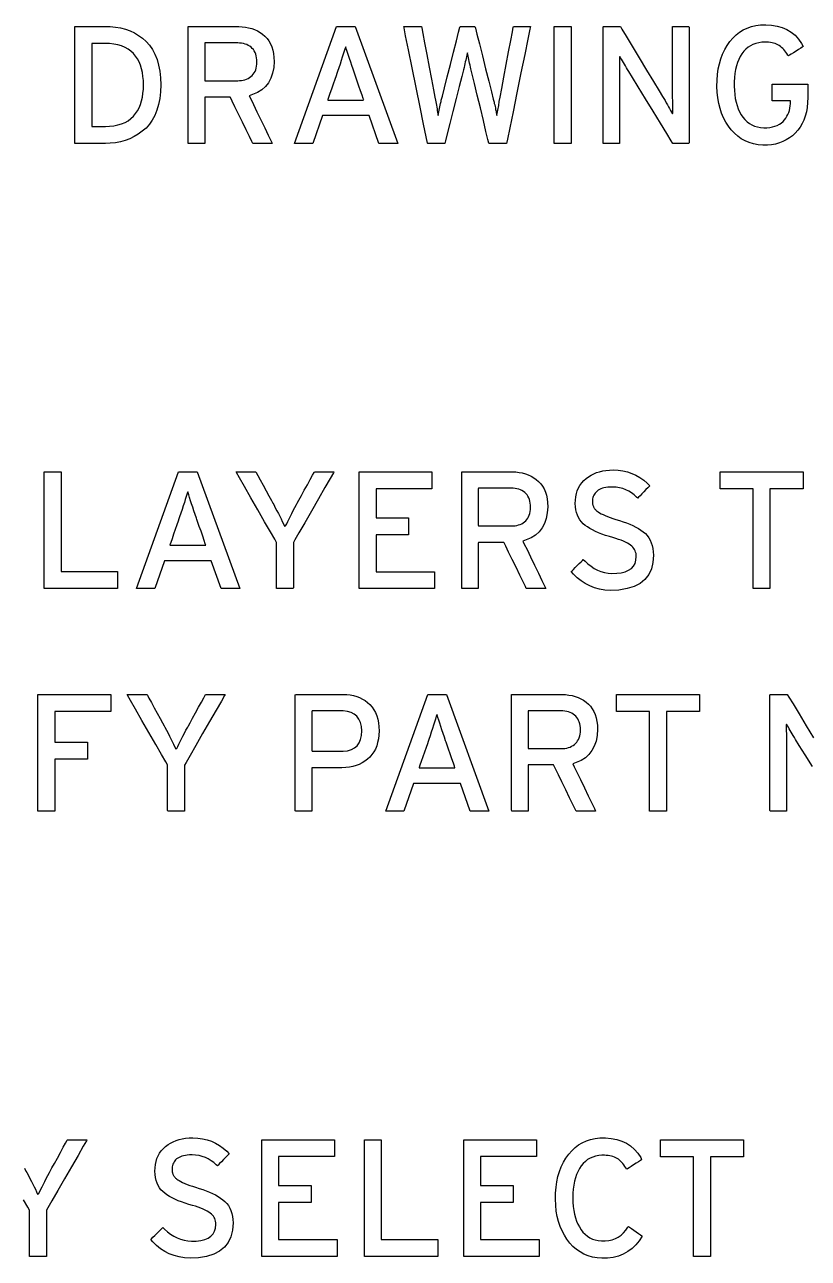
# Model space of a CAD drawing. Extents: x 1 to 47.7, y 0.2 to 33.5.
# Drawn here: x 2.238 to 3.998, y 21.199 to 23.969 of the extents above; entities that cross this region are included whole.
import ezdxf

# ---------------------------------------------------------------- set-up
doc = ezdxf.new("R2010")
doc.units = 0
doc.header["$MEASUREMENT"] = 0
doc.layers.add('6_0____DWG', color=7, linetype='CONTINUOUS')

msp = doc.modelspace()

# ---------------------------------------------------------------- linework, layer by layer
at = {"layer": '6_0____DWG'}
for points in [[(3.997, 23.8054), (3.9966, 23.7942), (3.9955, 23.7835), (3.9938, 23.7735), (3.9913, 23.7641), (3.9882, 23.7552), (3.9844, 23.747), (3.9799, 23.7394), (3.9748, 23.7323), (3.9689, 23.7259), (3.9626, 23.72), (3.9559, 23.7149), (3.9487, 23.7104), (3.9411, 23.7067), (3.9331, 23.7036), (3.9246, 23.7013), (3.9157, 23.6997), (3.9064, 23.6987), (3.8961, 23.6987), (3.8853, 23.6997), (3.875, 23.7017), (3.8653, 23.7046), (3.8562, 23.7085), (3.8476, 23.7132), (3.8396, 23.719), (3.8321, 23.7256), (3.8252, 23.7333), (3.8187, 23.7416), (3.8129, 23.7506), (3.8078, 23.7601), (3.8035, 23.7703), (3.7999, 23.7812), (3.7971, 23.7926), (3.795, 23.8047), (3.7936, 23.8174), (3.793, 23.8308), (3.7932, 23.8444), (3.7942, 23.8574), (3.796, 23.8698), (3.7985, 23.8816), (3.8017, 23.8928), (3.8057, 23.9034), (3.8104, 23.9133), (3.8159, 23.9227), (3.8221, 23.9314), (3.8287, 23.9393), (3.8359, 23.9464), (3.8437, 23.9524), (3.852, 23.9576), (3.8609, 23.9618), (3.8704, 23.9651), (3.8804, 23.9674), (3.8909, 23.9689), (3.9024, 23.9693), (3.9157, 23.9684), (3.9281, 23.9663), (3.9396, 23.9629), (3.9501, 23.9583), (3.9597, 23.9525), (3.9683, 23.9454), (3.976, 23.937), (3.9828, 23.9274), (3.9866, 23.9202), (3.9847, 23.919), (3.981, 23.9166), (3.9761, 23.9134), (3.9705, 23.9099), (3.9649, 23.9063), (3.9598, 23.903), (3.9559, 23.9005), (3.9537, 23.8991), (3.9523, 23.9008), (3.9501, 23.9043), (3.9478, 23.9075), (3.9455, 23.9105), (3.9431, 23.9134), (3.9406, 23.916), (3.938, 23.9183), (3.9354, 23.9205), (3.9327, 23.9225), (3.9299, 23.9241), (3.9269, 23.9255), (3.9237, 23.9267), (3.9203, 23.9278), (3.9167, 23.9286), (3.913, 23.9293), (3.9091, 23.9298), (3.905, 23.9301), (3.9008, 23.9302), (3.8937, 23.9298), (3.8867, 23.9289), (3.8801, 23.9272), (3.8739, 23.925), (3.8681, 23.9221), (3.8628, 23.9186), (3.8578, 23.9144), (3.8532, 23.9096), (3.8491, 23.9041), (3.8453, 23.898), (3.842, 23.8914), (3.8392, 23.8842), (3.8368, 23.8766), (3.8349, 23.8685), (3.8334, 23.8599), (3.8324, 23.8508), (3.8318, 23.8412), (3.8317, 23.8312), (3.8321, 23.8215), (3.8329, 23.8123), (3.8342, 23.8035), (3.8359, 23.7953), (3.8381, 23.7876), (3.8407, 23.7803), (3.8439, 23.7735), (3.8474, 23.7672), (3.8514, 23.7613), (3.8558, 23.756), (3.8606, 23.7514), (3.8658, 23.7474), (3.8714, 23.7441), (3.8774, 23.7415), (3.8838, 23.7396), (3.8907, 23.7383), (3.8979, 23.7377), (3.905, 23.7379), (3.9115, 23.7385), (3.9175, 23.7396), (3.9232, 23.7411), (3.9283, 23.7431), (3.9331, 23.7455), (3.9374, 23.7483), (3.9413, 23.7516), (3.9447, 23.7553), (3.9476, 23.7593), (3.9501, 23.7635), (3.9523, 23.7678), (3.9541, 23.7723), (3.9556, 23.7769), (3.9568, 23.7817), (3.9576, 23.7867), (3.9581, 23.7918), (3.9583, 23.7969), (3.9583, 23.7969), (3.9583, 23.797), (3.9583, 23.7972), (3.9583, 23.7974), (3.9583, 23.7975), (3.9583, 23.7977), (3.9583, 23.7979), (3.9583, 23.798), (3.9582, 23.798), (3.956, 23.798), (3.9516, 23.798), (3.9456, 23.798), (3.9387, 23.798), (3.9317, 23.798), (3.9253, 23.798), (3.9202, 23.798), (3.9172, 23.798), (3.9167, 23.7982), (3.9167, 23.8006), (3.9167, 23.805), (3.9167, 23.8107), (3.9167, 23.817), (3.9167, 23.8233), (3.9167, 23.8289), (3.9167, 23.8332), (3.9167, 23.8355), (3.9179, 23.8357), (3.9239, 23.8357), (3.9338, 23.8357), (3.9463, 23.8357), (3.9598, 23.8357), (3.9731, 23.8357), (3.9846, 23.8357), (3.993, 23.8357), (3.9969, 23.8357), (3.997, 23.8349), (3.997, 23.8324), (3.997, 23.8284), (3.997, 23.8236), (3.997, 23.8185), (3.997, 23.8136), (3.997, 23.8094), (3.997, 23.8065)], [(2.5439, 23.8339), (2.5433, 23.8182), (2.5416, 23.8035), (2.539, 23.7898), (2.5353, 23.7772), (2.5307, 23.7656), (2.525, 23.7551), (2.5184, 23.7456), (2.5108, 23.7371), (2.5023, 23.7298), (2.4934, 23.7233), (2.484, 23.7178), (2.4742, 23.7131), (2.4639, 23.7093), (2.4532, 23.7063), (2.442, 23.7043), (2.4304, 23.7031), (2.42, 23.7027), (2.4166, 23.7027), (2.4089, 23.7027), (2.3984, 23.7027), (2.3863, 23.7027), (2.3742, 23.7027), (2.3633, 23.7027), (2.3551, 23.7027), (2.351, 23.7027), (2.3508, 23.7081), (2.3508, 23.7309), (2.3508, 23.7669), (2.3508, 23.8107), (2.3508, 23.8572), (2.3508, 23.901), (2.3508, 23.937), (2.3508, 23.9598), (2.351, 23.9651), (2.3551, 23.9651), (2.3633, 23.9651), (2.3742, 23.9651), (2.3863, 23.9651), (2.3984, 23.9651), (2.4089, 23.9651), (2.4166, 23.9651), (2.42, 23.9651), (2.4306, 23.9649), (2.4424, 23.9639), (2.4538, 23.9619), (2.4646, 23.9591), (2.475, 23.9554), (2.4848, 23.9508), (2.4942, 23.9453), (2.5031, 23.9389), (2.5115, 23.9316), (2.5189, 23.9231), (2.5254, 23.9136), (2.5309, 23.903), (2.5355, 23.8913), (2.539, 23.8786), (2.5416, 23.8648), (2.5433, 23.8499)], [(2.7984, 23.8867), (2.7975, 23.8728), (2.7951, 23.8602), (2.7912, 23.8489), (2.7859, 23.8389), (2.7792, 23.8303), (2.771, 23.823), (2.7613, 23.817), (2.7503, 23.8123), (2.7427, 23.8094), (2.7459, 23.8028), (2.752, 23.7903), (2.76, 23.7739), (2.7688, 23.7555), (2.7777, 23.7373), (2.7855, 23.7211), (2.7913, 23.709), (2.7942, 23.7031), (2.7935, 23.7027), (2.7898, 23.7027), (2.784, 23.7027), (2.7769, 23.7027), (2.7693, 23.7027), (2.762, 23.7027), (2.7559, 23.7027), (2.7518, 23.7027), (2.7504, 23.7028), (2.7482, 23.7073), (2.743, 23.7181), (2.7357, 23.7331), (2.7272, 23.7506), (2.7185, 23.7685), (2.7106, 23.7848), (2.7043, 23.7978), (2.7006, 23.8054), (2.6996, 23.8066), (2.6957, 23.8066), (2.6888, 23.8066), (2.6798, 23.8066), (2.67, 23.8066), (2.6603, 23.8066), (2.6518, 23.8066), (2.6456, 23.8066), (2.6427, 23.8066), (2.6426, 23.804), (2.6426, 23.7947), (2.6426, 23.7806), (2.6426, 23.7636), (2.6426, 23.7457), (2.6426, 23.7287), (2.6426, 23.7146), (2.6426, 23.7054), (2.6426, 23.7027), (2.6407, 23.7027), (2.6367, 23.7027), (2.6312, 23.7027), (2.6248, 23.7027), (2.6184, 23.7027), (2.6126, 23.7027), (2.6081, 23.7027), (2.6056, 23.7027), (2.6053, 23.7058), (2.6053, 23.7249), (2.6053, 23.7577), (2.6053, 23.7991), (2.6053, 23.8443), (2.6053, 23.8884), (2.6053, 23.9264), (2.6053, 23.9536), (2.6053, 23.965), (2.6088, 23.9651), (2.6192, 23.9651), (2.6347, 23.9651), (2.6531, 23.9651), (2.6724, 23.9651), (2.6904, 23.9651), (2.7052, 23.9651), (2.7145, 23.9651), (2.7189, 23.9651), (2.7267, 23.9647), (2.7342, 23.9638), (2.7413, 23.9625), (2.7482, 23.9606), (2.7547, 23.9582), (2.761, 23.9553), (2.7669, 23.9519), (2.7725, 23.948), (2.7779, 23.9435), (2.7826, 23.9384), (2.7867, 23.9328), (2.7903, 23.9265), (2.7931, 23.9197), (2.7954, 23.9123), (2.797, 23.9044), (2.798, 23.8958)], [(3.3205, 23.7027), (3.3191, 23.7027), (3.3153, 23.7027), (3.3098, 23.7027), (3.3033, 23.7027), (3.2966, 23.7027), (3.2902, 23.7027), (3.285, 23.7027), (3.2817, 23.7027), (3.2807, 23.703), (3.2787, 23.7115), (3.2743, 23.7295), (3.2684, 23.7541), (3.2616, 23.7822), (3.2547, 23.8108), (3.2484, 23.8371), (3.2434, 23.8578), (3.2404, 23.8702), (3.2395, 23.8741), (3.2385, 23.8784), (3.2375, 23.8827), (3.2366, 23.8868), (3.2357, 23.8908), (3.2349, 23.8947), (3.2341, 23.8985), (3.2334, 23.9022), (3.2327, 23.9058), (3.232, 23.9048), (3.2312, 23.9012), (3.2304, 23.8975), (3.2296, 23.8937), (3.2288, 23.8897), (3.2279, 23.8857), (3.227, 23.8816), (3.2261, 23.8773), (3.2251, 23.873), (3.2238, 23.8679), (3.2201, 23.8531), (3.2144, 23.8306), (3.2075, 23.8034), (3.2002, 23.7746), (3.1933, 23.7472), (3.1874, 23.724), (3.1835, 23.7082), (3.1821, 23.7027), (3.1805, 23.7027), (3.1767, 23.7027), (3.1712, 23.7027), (3.1648, 23.7027), (3.1582, 23.7027), (3.1521, 23.7027), (3.147, 23.7027), (3.1438, 23.7027), (3.1429, 23.7034), (3.1401, 23.7174), (3.1343, 23.746), (3.1264, 23.7844), (3.1175, 23.8281), (3.1085, 23.8723), (3.1003, 23.9126), (3.0939, 23.9441), (3.0902, 23.9624), (3.0899, 23.9651), (3.0926, 23.9651), (3.0973, 23.9651), (3.1033, 23.9651), (3.11, 23.9651), (3.1166, 23.9651), (3.1225, 23.9651), (3.1269, 23.9651), (3.1292, 23.9651), (3.1299, 23.9623), (3.1324, 23.9492), (3.1364, 23.9282), (3.1413, 23.9021), (3.1466, 23.874), (3.1518, 23.8468), (3.1563, 23.8233), (3.1595, 23.8065), (3.1608, 23.7994), (3.1615, 23.7959), (3.1622, 23.7921), (3.1629, 23.7883), (3.1636, 23.7844), (3.1643, 23.7805), (3.1649, 23.7765), (3.1655, 23.7725), (3.1662, 23.7685), (3.1668, 23.7653), (3.1676, 23.7693), (3.1684, 23.7732), (3.1692, 23.7771), (3.17, 23.781), (3.1708, 23.7849), (3.1716, 23.7888), (3.1724, 23.7926), (3.1733, 23.7964), (3.174, 23.7996), (3.1764, 23.809), (3.1811, 23.8275), (3.1873, 23.852), (3.1943, 23.8798), (3.2014, 23.9078), (3.2078, 23.9331), (3.2128, 23.9527), (3.2156, 23.9637), (3.2163, 23.9651), (3.2186, 23.9651), (3.2227, 23.9651), (3.2279, 23.9651), (3.2335, 23.9651), (3.2392, 23.9651), (3.2441, 23.9651), (3.2477, 23.9651), (3.2495, 23.9651), (3.2505, 23.9618), (3.254, 23.9479), (3.2595, 23.926), (3.2662, 23.8991), (3.2735, 23.8703), (3.2804, 23.8425), (3.2864, 23.8187), (3.2906, 23.802), (3.2923, 23.7953), (3.293, 23.7923), (3.2938, 23.7891), (3.2946, 23.7858), (3.2953, 23.7824), (3.296, 23.779), (3.2968, 23.7754), (3.2975, 23.7718), (3.2981, 23.7681), (3.2988, 23.7655), (3.2996, 23.7695), (3.3003, 23.7734), (3.301, 23.7771), (3.3016, 23.7807), (3.3022, 23.7842), (3.3028, 23.7875), (3.3033, 23.7907), (3.3037, 23.7938), (3.3042, 23.7965), (3.3061, 23.8067), (3.3097, 23.8259), (3.3145, 23.8512), (3.3198, 23.8796), (3.3252, 23.9081), (3.33, 23.9336), (3.3336, 23.9533), (3.3357, 23.964), (3.3364, 23.9651), (3.3391, 23.9651), (3.3438, 23.9651), (3.3497, 23.9651), (3.3562, 23.9651), (3.3626, 23.9651), (3.3681, 23.9651), (3.3722, 23.9651), (3.3741, 23.9651), (3.3729, 23.9592), (3.3684, 23.9369), (3.3614, 23.9026), (3.3528, 23.8609), (3.3437, 23.8163), (3.335, 23.7736), (3.3276, 23.7373), (3.3224, 23.7122)], [(3.6942, 23.7027), (3.6905, 23.7087), (3.6806, 23.7248), (3.6665, 23.7478), (3.6498, 23.7749), (3.6324, 23.8031), (3.6163, 23.8294), (3.6031, 23.8507), (3.5948, 23.8642), (3.5922, 23.8685), (3.5897, 23.8726), (3.5873, 23.8766), (3.585, 23.8805), (3.5828, 23.8843), (3.5807, 23.8879), (3.5786, 23.8915), (3.5766, 23.8949), (3.5747, 23.8982), (3.5739, 23.896), (3.5739, 23.8897), (3.5739, 23.8832), (3.574, 23.8765), (3.574, 23.8696), (3.574, 23.8625), (3.5741, 23.8551), (3.5742, 23.8476), (3.5742, 23.8399), (3.5743, 23.8351), (3.5743, 23.8229), (3.5743, 23.8045), (3.5743, 23.7824), (3.5743, 23.7591), (3.5743, 23.737), (3.5743, 23.7186), (3.5743, 23.7064), (3.5742, 23.7027), (3.5725, 23.7027), (3.5687, 23.7027), (3.5633, 23.7027), (3.5571, 23.7027), (3.5508, 23.7027), (3.5451, 23.7027), (3.5405, 23.7027), (3.5378, 23.7027), (3.5373, 23.7046), (3.5373, 23.7216), (3.5373, 23.7525), (3.5373, 23.7926), (3.5373, 23.8372), (3.5373, 23.8814), (3.5373, 23.9204), (3.5373, 23.9497), (3.5373, 23.9643), (3.5381, 23.9651), (3.5412, 23.9651), (3.5463, 23.9651), (3.5525, 23.9651), (3.5591, 23.9651), (3.5655, 23.9651), (3.5709, 23.9651), (3.5747, 23.9651), (3.5761, 23.9651), (3.5797, 23.9593), (3.5891, 23.9437), (3.6026, 23.9213), (3.6185, 23.8949), (3.6351, 23.8675), (3.6505, 23.8419), (3.663, 23.8211), (3.6709, 23.808), (3.6736, 23.8036), (3.6764, 23.7987), (3.6791, 23.794), (3.6818, 23.7894), (3.6842, 23.7851), (3.6866, 23.7809), (3.6889, 23.7769), (3.691, 23.773), (3.693, 23.7693), (3.6938, 23.7714), (3.6937, 23.7779), (3.6937, 23.7846), (3.6936, 23.7915), (3.6936, 23.7985), (3.6935, 23.8058), (3.6935, 23.8132), (3.6935, 23.8208), (3.6935, 23.8286), (3.6935, 23.8334), (3.6935, 23.8455), (3.6935, 23.8638), (3.6935, 23.8858), (3.6935, 23.909), (3.6935, 23.931), (3.6935, 23.9493), (3.6935, 23.9615), (3.6935, 23.9651), (3.6952, 23.9651), (3.6991, 23.9651), (3.7045, 23.9651), (3.7106, 23.9651), (3.7169, 23.9651), (3.7227, 23.9651), (3.7273, 23.9651), (3.73, 23.9651), (3.7304, 23.9633), (3.7304, 23.9463), (3.7304, 23.9154), (3.7304, 23.8752), (3.7304, 23.8307), (3.7304, 23.7865), (3.7304, 23.7474), (3.7304, 23.7182), (3.7304, 23.7036), (3.7298, 23.7027), (3.7268, 23.7027), (3.7221, 23.7027), (3.7163, 23.7027), (3.7101, 23.7027), (3.7041, 23.7027), (3.6991, 23.7027), (3.6955, 23.7027)], [(2.5051, 23.8339), (2.5049, 23.8437), (2.504, 23.8531), (2.5027, 23.8619), (2.5007, 23.8703), (2.4982, 23.8781), (2.4952, 23.8855), (2.4916, 23.8924), (2.4874, 23.8988), (2.4826, 23.9047), (2.477, 23.91), (2.4707, 23.9145), (2.4638, 23.9184), (2.4561, 23.9215), (2.4477, 23.924), (2.4387, 23.9257), (2.4289, 23.9267), (2.42, 23.9271), (2.4185, 23.9271), (2.415, 23.9271), (2.4103, 23.9271), (2.4048, 23.9271), (2.3994, 23.9271), (2.3945, 23.9271), (2.3908, 23.9271), (2.3889, 23.9271), (2.3888, 23.9233), (2.3888, 23.9071), (2.3888, 23.8816), (2.3888, 23.8504), (2.3888, 23.8174), (2.3888, 23.7863), (2.3888, 23.7608), (2.3888, 23.7446), (2.3889, 23.7408), (2.3908, 23.7408), (2.3945, 23.7408), (2.3994, 23.7408), (2.4048, 23.7408), (2.4103, 23.7408), (2.415, 23.7408), (2.4185, 23.7408), (2.42, 23.7408), (2.4289, 23.7411), (2.4387, 23.7422), (2.4477, 23.744), (2.4561, 23.7465), (2.4638, 23.7497), (2.4707, 23.7536), (2.477, 23.7583), (2.4826, 23.7636), (2.4874, 23.7696), (2.4916, 23.776), (2.4952, 23.7829), (2.4982, 23.7902), (2.5007, 23.798), (2.5027, 23.8063), (2.504, 23.815), (2.5049, 23.8243)], [(2.76, 23.8856), (2.7598, 23.8904), (2.7592, 23.895), (2.7584, 23.8993), (2.7572, 23.9032), (2.7557, 23.9069), (2.754, 23.9102), (2.7519, 23.9133), (2.7495, 23.9161), (2.7467, 23.9186), (2.7437, 23.9209), (2.7405, 23.9228), (2.737, 23.9245), (2.7333, 23.9259), (2.7294, 23.9269), (2.7252, 23.9276), (2.7207, 23.9281), (2.7167, 23.9282), (2.713, 23.9282), (2.7048, 23.9282), (2.6935, 23.9282), (2.6806, 23.9282), (2.6676, 23.9282), (2.656, 23.9282), (2.6473, 23.9282), (2.6429, 23.9282), (2.6426, 23.9264), (2.6426, 23.9191), (2.6426, 23.9075), (2.6426, 23.8933), (2.6426, 23.8784), (2.6426, 23.8642), (2.6426, 23.8526), (2.6426, 23.8453), (2.6429, 23.8435), (2.6473, 23.8435), (2.656, 23.8435), (2.6676, 23.8435), (2.6806, 23.8435), (2.6935, 23.8435), (2.7048, 23.8435), (2.713, 23.8435), (2.7167, 23.8435), (2.7207, 23.8436), (2.725, 23.844), (2.7292, 23.8447), (2.7331, 23.8457), (2.7367, 23.847), (2.7402, 23.8486), (2.7434, 23.8505), (2.7464, 23.8526), (2.7491, 23.8551), (2.7516, 23.8578), (2.7538, 23.8608), (2.7556, 23.8642), (2.7571, 23.8678), (2.7583, 23.8718), (2.7592, 23.8761), (2.7598, 23.8807)], [(2.9788, 23.8606), (2.9759, 23.8692), (2.9731, 23.8775), (2.9705, 23.8854), (2.968, 23.893), (2.9656, 23.9002), (2.9634, 23.9071), (2.9613, 23.9136), (2.9594, 23.9198), (2.9577, 23.9162), (2.9558, 23.9099), (2.9538, 23.9031), (2.9515, 23.896), (2.9492, 23.8885), (2.9466, 23.8807), (2.9439, 23.8724), (2.941, 23.8638), (2.9395, 23.8593), (2.9377, 23.8542), (2.9349, 23.8459), (2.9313, 23.8356), (2.9275, 23.8247), (2.9239, 23.8144), (2.921, 23.8061), (2.9193, 23.8011), (2.9195, 23.8001), (2.9252, 23.8001), (2.9357, 23.8001), (2.9491, 23.8001), (2.9638, 23.8001), (2.978, 23.8001), (2.9899, 23.8001), (2.9977, 23.8001), (2.9998, 23.8002), (2.9987, 23.8036), (2.9961, 23.8109), (2.9928, 23.8206), (2.989, 23.8315), (2.9852, 23.8422), (2.982, 23.8515), (2.9797, 23.8581)], [(3.6502, 22.7781), (3.6492, 22.7615), (3.6457, 22.7469), (3.6397, 22.7342), (3.6312, 22.7234), (3.6203, 22.7146), (3.6069, 22.7077), (3.591, 22.7027), (3.5727, 22.6996), (3.5536, 22.6986), (3.5411, 22.6996), (3.5292, 22.7016), (3.5179, 22.7047), (3.5072, 22.7088), (3.4971, 22.7139), (3.4877, 22.72), (3.4788, 22.7272), (3.4705, 22.7353), (3.4658, 22.7411), (3.4675, 22.7427), (3.4706, 22.7458), (3.4746, 22.7499), (3.4792, 22.7544), (3.4838, 22.759), (3.4879, 22.7631), (3.4911, 22.7662), (3.4928, 22.768), (3.4967, 22.7643), (3.5033, 22.7581), (3.5102, 22.7528), (3.5174, 22.7482), (3.5248, 22.7444), (3.5325, 22.7414), (3.5404, 22.7391), (3.5486, 22.7377), (3.5571, 22.737), (3.5679, 22.7373), (3.5781, 22.7385), (3.587, 22.7407), (3.5945, 22.744), (3.6007, 22.7482), (3.6055, 22.7534), (3.609, 22.7595), (3.6111, 22.7667), (3.6118, 22.7749), (3.6117, 22.7785), (3.6112, 22.7817), (3.6104, 22.7847), (3.6093, 22.7877), (3.6079, 22.7905), (3.6062, 22.7931), (3.6041, 22.7957), (3.6017, 22.7981), (3.599, 22.8003), (3.5957, 22.8026), (3.5919, 22.8048), (3.5877, 22.807), (3.5829, 22.8091), (3.5777, 22.8113), (3.572, 22.8134), (3.5658, 22.8155), (3.5591, 22.8175), (3.5514, 22.8197), (3.5427, 22.8224), (3.5346, 22.8252), (3.527, 22.8281), (3.52, 22.8312), (3.5134, 22.8344), (3.5074, 22.8377), (3.5019, 22.8412), (3.4969, 22.8448), (3.4924, 22.8485), (3.4885, 22.8526), (3.485, 22.8571), (3.482, 22.8621), (3.4796, 22.8675), (3.4776, 22.8735), (3.4762, 22.8799), (3.4753, 22.8867), (3.4749, 22.894), (3.4751, 22.9017), (3.4759, 22.9091), (3.4774, 22.916), (3.4794, 22.9226), (3.4821, 22.9288), (3.4854, 22.9347), (3.4893, 22.9401), (3.4938, 22.9452), (3.499, 22.9499), (3.5044, 22.9539), (3.5102, 22.9575), (3.5162, 22.9606), (3.5226, 22.9633), (3.5293, 22.9654), (3.5364, 22.9671), (3.5438, 22.9683), (3.5515, 22.9691), (3.5598, 22.9693), (3.571, 22.9687), (3.5817, 22.9672), (3.592, 22.9648), (3.6018, 22.9615), (3.6111, 22.9573), (3.62, 22.9521), (3.6285, 22.9461), (3.6365, 22.9392), (3.6419, 22.9336), (3.6404, 22.9321), (3.6374, 22.9291), (3.6335, 22.925), (3.629, 22.9203), (3.6245, 22.9156), (3.6203, 22.9113), (3.6171, 22.908), (3.6152, 22.9061), (3.6124, 22.9084), (3.6069, 22.9135), (3.601, 22.9179), (3.5948, 22.9217), (3.5882, 22.9248), (3.5813, 22.9273), (3.574, 22.9292), (3.5664, 22.9303), (3.5584, 22.9309), (3.5524, 22.9308), (3.5477, 22.9305), (3.5434, 22.9299), (3.5393, 22.9291), (3.5356, 22.9281), (3.5322, 22.9269), (3.529, 22.9254), (3.5262, 22.9237), (3.5237, 22.9218), (3.5215, 22.9197), (3.5196, 22.9174), (3.5179, 22.915), (3.5165, 22.9125), (3.5153, 22.9098), (3.5144, 22.9071), (3.5138, 22.9042), (3.5134, 22.9012), (3.5133, 22.8982), (3.5133, 22.8967), (3.5134, 22.8952), (3.5136, 22.8938), (3.5138, 22.8924), (3.5141, 22.8911), (3.5145, 22.8898), (3.5149, 22.8886), (3.5154, 22.8874), (3.5159, 22.8862), (3.5166, 22.885), (3.5173, 22.8837), (3.5181, 22.8825), (3.5191, 22.8813), (3.5202, 22.8802), (3.5213, 22.879), (3.5226, 22.8778), (3.524, 22.8767), (3.526, 22.8752), (3.5293, 22.8731), (3.533, 22.871), (3.5372, 22.8689), (3.542, 22.8668), (3.5472, 22.8647), (3.553, 22.8625), (3.5593, 22.8604), (3.5661, 22.8582), (3.5741, 22.8558), (3.5823, 22.8531), (3.59, 22.8503), (3.5973, 22.8473), (3.6042, 22.8442), (3.6107, 22.8409), (3.6167, 22.8375), (3.6223, 22.8339), (3.6275, 22.8302), (3.6322, 22.8262), (3.6364, 22.8218), (3.64, 22.8169), (3.643, 22.8116), (3.6456, 22.8058), (3.6476, 22.7995), (3.649, 22.7928), (3.6499, 22.7857)], [(2.8418, 22.8065), (2.8418, 22.8026), (2.8418, 22.7923), (2.8418, 22.7776), (2.8418, 22.7603), (2.8418, 22.7424), (2.8418, 22.7258), (2.8418, 22.7125), (2.8418, 22.7044), (2.8416, 22.7027), (2.8393, 22.7027), (2.8348, 22.7027), (2.829, 22.7027), (2.8225, 22.7027), (2.816, 22.7027), (2.8103, 22.7027), (2.806, 22.7027), (2.8039, 22.7027), (2.8038, 22.7048), (2.8038, 22.7135), (2.8038, 22.7273), (2.8038, 22.7441), (2.8038, 22.762), (2.8038, 22.7792), (2.8038, 22.7936), (2.8038, 22.8034), (2.8038, 22.8066), (2.7998, 22.8135), (2.7904, 22.8299), (2.7771, 22.853), (2.7618, 22.8796), (2.7461, 22.9069), (2.7318, 22.9319), (2.7204, 22.9517), (2.7137, 22.9633), (2.713, 22.9651), (2.716, 22.9651), (2.7214, 22.9651), (2.7284, 22.9651), (2.7361, 22.9651), (2.7436, 22.9651), (2.7502, 22.9651), (2.7551, 22.9651), (2.7573, 22.9651), (2.7583, 22.9633), (2.7619, 22.9569), (2.7672, 22.947), (2.7737, 22.9352), (2.7805, 22.9227), (2.787, 22.9109), (2.7924, 22.901), (2.7959, 22.8946), (2.7976, 22.8915), (2.8012, 22.8845), (2.8047, 22.8778), (2.808, 22.8714), (2.8112, 22.8652), (2.8141, 22.8592), (2.8169, 22.8536), (2.8196, 22.8481), (2.822, 22.843), (2.8243, 22.8434), (2.8267, 22.8484), (2.8293, 22.8537), (2.832, 22.8594), (2.835, 22.8653), (2.8382, 22.8715), (2.8415, 22.8779), (2.8451, 22.8847), (2.8488, 22.8917), (2.8504, 22.8946), (2.8541, 22.9015), (2.8597, 22.9116), (2.8663, 22.9236), (2.8732, 22.9362), (2.8796, 22.948), (2.8849, 22.9576), (2.8882, 22.9637), (2.8892, 22.9651), (2.8916, 22.9651), (2.8966, 22.9651), (2.9032, 22.9651), (2.9107, 22.9651), (2.9182, 22.9651), (2.9249, 22.9651), (2.9301, 22.9651), (2.9328, 22.9651), (2.9316, 22.9627), (2.9244, 22.9502), (2.9127, 22.9298), (2.8981, 22.9044), (2.8824, 22.877), (2.8672, 22.8506), (2.8542, 22.828), (2.8452, 22.8123)], [(3.4129, 22.8867), (3.412, 22.8728), (3.4096, 22.8602), (3.4057, 22.8489), (3.4004, 22.8389), (3.3937, 22.8303), (3.3855, 22.823), (3.3758, 22.817), (3.3648, 22.8123), (3.3572, 22.8094), (3.3604, 22.8028), (3.3665, 22.7903), (3.3745, 22.7739), (3.3833, 22.7555), (3.3922, 22.7373), (3.4, 22.7211), (3.4058, 22.709), (3.4087, 22.7031), (3.408, 22.7027), (3.4043, 22.7027), (3.3985, 22.7027), (3.3914, 22.7027), (3.3838, 22.7027), (3.3765, 22.7027), (3.3704, 22.7027), (3.3663, 22.7027), (3.3649, 22.7028), (3.3627, 22.7073), (3.3575, 22.7181), (3.3502, 22.7331), (3.3417, 22.7506), (3.3331, 22.7685), (3.3251, 22.7848), (3.3188, 22.7978), (3.3151, 22.8054), (3.3141, 22.8066), (3.3102, 22.8066), (3.3033, 22.8066), (3.2943, 22.8066), (3.2845, 22.8066), (3.2748, 22.8066), (3.2663, 22.8066), (3.2601, 22.8066), (3.2572, 22.8066), (3.2571, 22.804), (3.2571, 22.7947), (3.2571, 22.7806), (3.2571, 22.7636), (3.2571, 22.7457), (3.2571, 22.7287), (3.2571, 22.7146), (3.2571, 22.7054), (3.2571, 22.7027), (3.2552, 22.7027), (3.2512, 22.7027), (3.2457, 22.7027), (3.2393, 22.7027), (3.2329, 22.7027), (3.2271, 22.7027), (3.2226, 22.7027), (3.2201, 22.7027), (3.2198, 22.7058), (3.2198, 22.7249), (3.2198, 22.7577), (3.2198, 22.7991), (3.2198, 22.8443), (3.2198, 22.8884), (3.2198, 22.9264), (3.2198, 22.9536), (3.2198, 22.965), (3.2233, 22.9651), (3.2337, 22.9651), (3.2492, 22.9651), (3.2676, 22.9651), (3.2869, 22.9651), (3.3049, 22.9651), (3.3197, 22.9651), (3.329, 22.9651), (3.3334, 22.9651), (3.3412, 22.9647), (3.3487, 22.9638), (3.3558, 22.9625), (3.3627, 22.9606), (3.3692, 22.9582), (3.3755, 22.9553), (3.3814, 22.9519), (3.387, 22.948), (3.3924, 22.9435), (3.3971, 22.9384), (3.4012, 22.9328), (3.4048, 22.9265), (3.4076, 22.9197), (3.4099, 22.9123), (3.4115, 22.9044), (3.4126, 22.8958)], [(2.6241, 22.8606), (2.6212, 22.8692), (2.6184, 22.8775), (2.6158, 22.8854), (2.6133, 22.893), (2.611, 22.9002), (2.6087, 22.9071), (2.6067, 22.9136), (2.6047, 22.9198), (2.603, 22.9162), (2.6011, 22.9099), (2.5991, 22.9031), (2.5969, 22.896), (2.5945, 22.8885), (2.5919, 22.8807), (2.5892, 22.8724), (2.5863, 22.8638), (2.5848, 22.8593), (2.5831, 22.8542), (2.5802, 22.8459), (2.5766, 22.8356), (2.5728, 22.8247), (2.5692, 22.8144), (2.5663, 22.8061), (2.5646, 22.8011), (2.5648, 22.8001), (2.5705, 22.8001), (2.581, 22.8001), (2.5945, 22.8001), (2.6092, 22.8001), (2.6233, 22.8001), (2.6352, 22.8001), (2.643, 22.8001), (2.6452, 22.8002), (2.644, 22.8036), (2.6415, 22.8109), (2.6381, 22.8206), (2.6343, 22.8315), (2.6305, 22.8422), (2.6273, 22.8515), (2.625, 22.8581)], [(3.3745, 22.8856), (3.3743, 22.8904), (3.3737, 22.895), (3.3729, 22.8993), (3.3717, 22.9032), (3.3702, 22.9069), (3.3685, 22.9102), (3.3664, 22.9133), (3.364, 22.9161), (3.3612, 22.9186), (3.3582, 22.9209), (3.355, 22.9228), (3.3515, 22.9245), (3.3478, 22.9259), (3.3439, 22.9269), (3.3397, 22.9276), (3.3352, 22.9281), (3.3312, 22.9282), (3.3275, 22.9282), (3.3193, 22.9282), (3.308, 22.9282), (3.2951, 22.9282), (3.2821, 22.9282), (3.2705, 22.9282), (3.2618, 22.9282), (3.2574, 22.9282), (3.2571, 22.9264), (3.2571, 22.9191), (3.2571, 22.9075), (3.2571, 22.8933), (3.2571, 22.8784), (3.2571, 22.8642), (3.2571, 22.8526), (3.2571, 22.8453), (3.2574, 22.8435), (3.2618, 22.8435), (3.2705, 22.8435), (3.2821, 22.8435), (3.2951, 22.8435), (3.308, 22.8435), (3.3193, 22.8435), (3.3275, 22.8435), (3.3312, 22.8435), (3.3352, 22.8436), (3.3395, 22.844), (3.3437, 22.8447), (3.3476, 22.8457), (3.3512, 22.847), (3.3547, 22.8486), (3.3579, 22.8505), (3.3609, 22.8526), (3.3636, 22.8551), (3.3661, 22.8578), (3.3683, 22.8608), (3.3701, 22.8642), (3.3716, 22.8678), (3.3728, 22.8718), (3.3737, 22.8761), (3.3743, 22.8807)], [(2.5974, 22.3065), (2.5974, 22.3026), (2.5974, 22.2923), (2.5974, 22.2776), (2.5974, 22.2603), (2.5974, 22.2424), (2.5974, 22.2258), (2.5974, 22.2125), (2.5974, 22.2044), (2.5972, 22.2027), (2.5948, 22.2027), (2.5904, 22.2027), (2.5846, 22.2027), (2.5781, 22.2027), (2.5716, 22.2027), (2.5659, 22.2027), (2.5616, 22.2027), (2.5595, 22.2027), (2.5593, 22.2048), (2.5593, 22.2135), (2.5593, 22.2273), (2.5593, 22.2441), (2.5593, 22.262), (2.5593, 22.2792), (2.5593, 22.2936), (2.5593, 22.3034), (2.5593, 22.3066), (2.5554, 22.3135), (2.5459, 22.3299), (2.5327, 22.353), (2.5174, 22.3796), (2.5017, 22.4069), (2.4873, 22.4319), (2.4759, 22.4517), (2.4693, 22.4633), (2.4686, 22.4651), (2.4716, 22.4651), (2.477, 22.4651), (2.484, 22.4651), (2.4916, 22.4651), (2.4992, 22.4651), (2.5058, 22.4651), (2.5106, 22.4651), (2.5128, 22.4651), (2.5139, 22.4633), (2.5174, 22.4569), (2.5228, 22.447), (2.5292, 22.4352), (2.5361, 22.4227), (2.5425, 22.4109), (2.5479, 22.401), (2.5514, 22.3946), (2.5531, 22.3915), (2.5568, 22.3845), (2.5603, 22.3778), (2.5636, 22.3714), (2.5667, 22.3652), (2.5697, 22.3592), (2.5725, 22.3536), (2.5751, 22.3481), (2.5776, 22.343), (2.5799, 22.3434), (2.5823, 22.3484), (2.5848, 22.3537), (2.5876, 22.3594), (2.5906, 22.3653), (2.5937, 22.3715), (2.5971, 22.3779), (2.6006, 22.3847), (2.6044, 22.3917), (2.6059, 22.3946), (2.6097, 22.4015), (2.6152, 22.4116), (2.6218, 22.4236), (2.6287, 22.4362), (2.6352, 22.448), (2.6405, 22.4576), (2.6438, 22.4637), (2.6447, 22.4651), (2.6472, 22.4651), (2.6521, 22.4651), (2.6588, 22.4651), (2.6662, 22.4651), (2.6737, 22.4651), (2.6805, 22.4651), (2.6856, 22.4651), (2.6883, 22.4651), (2.6871, 22.4627), (2.68, 22.4502), (2.6683, 22.4298), (2.6537, 22.4044), (2.6379, 22.377), (2.6228, 22.3506), (2.6098, 22.328), (2.6008, 22.3123)], [(3.0341, 22.383), (3.0337, 22.3738), (3.0327, 22.3652), (3.031, 22.3571), (3.0288, 22.3495), (3.0259, 22.3424), (3.0224, 22.3359), (3.0182, 22.3299), (3.0134, 22.3244), (3.0081, 22.3194), (3.0024, 22.3151), (2.9962, 22.3113), (2.9897, 22.308), (2.9827, 22.3054), (2.9754, 22.3033), (2.9676, 22.3018), (2.9594, 22.3009), (2.9509, 22.3005), (2.9479, 22.3005), (2.9416, 22.3005), (2.9323, 22.3005), (2.9212, 22.3005), (2.9096, 22.3005), (2.8988, 22.3005), (2.89, 22.3005), (2.8846, 22.3005), (2.8834, 22.3001), (2.8834, 22.2942), (2.8834, 22.2827), (2.8834, 22.2676), (2.8834, 22.2507), (2.8834, 22.2339), (2.8834, 22.2191), (2.8834, 22.2082), (2.8834, 22.2029), (2.8825, 22.2027), (2.8792, 22.2027), (2.8742, 22.2027), (2.868, 22.2027), (2.8615, 22.2027), (2.8553, 22.2027), (2.8503, 22.2027), (2.847, 22.2027), (2.8461, 22.2033), (2.8461, 22.2173), (2.8461, 22.2467), (2.8461, 22.2864), (2.8461, 22.3314), (2.8461, 22.3767), (2.8461, 22.4172), (2.8461, 22.448), (2.8461, 22.464), (2.8479, 22.4651), (2.8566, 22.4651), (2.8706, 22.4651), (2.8879, 22.4651), (2.9065, 22.4651), (2.9242, 22.4651), (2.9392, 22.4651), (2.9492, 22.4651), (2.9533, 22.4651), (2.9615, 22.4648), (2.9693, 22.4639), (2.9768, 22.4625), (2.9839, 22.4605), (2.9906, 22.4579), (2.9969, 22.4548), (3.0029, 22.4512), (3.0085, 22.447), (3.0138, 22.4422), (3.0185, 22.4368), (3.0225, 22.4308), (3.026, 22.4242), (3.0288, 22.4171), (3.0311, 22.4094), (3.0327, 22.4012), (3.0337, 22.3924)], [(3.5248, 22.3867), (3.5239, 22.3728), (3.5214, 22.3602), (3.5176, 22.3489), (3.5123, 22.3389), (3.5055, 22.3303), (3.4974, 22.323), (3.4877, 22.317), (3.4766, 22.3123), (3.4691, 22.3094), (3.4723, 22.3028), (3.4784, 22.2903), (3.4863, 22.2739), (3.4952, 22.2555), (3.504, 22.2373), (3.5119, 22.2211), (3.5177, 22.209), (3.5206, 22.2031), (3.5199, 22.2027), (3.5162, 22.2027), (3.5104, 22.2027), (3.5033, 22.2027), (3.4957, 22.2027), (3.4884, 22.2027), (3.4823, 22.2027), (3.4781, 22.2027), (3.4768, 22.2028), (3.4746, 22.2073), (3.4694, 22.2181), (3.4621, 22.2331), (3.4536, 22.2506), (3.4449, 22.2685), (3.437, 22.2848), (3.4307, 22.2978), (3.427, 22.3054), (3.426, 22.3066), (3.4221, 22.3066), (3.4152, 22.3066), (3.4062, 22.3066), (3.3964, 22.3066), (3.3866, 22.3066), (3.3781, 22.3066), (3.3719, 22.3066), (3.3691, 22.3066), (3.369, 22.304), (3.369, 22.2947), (3.369, 22.2806), (3.369, 22.2636), (3.369, 22.2457), (3.369, 22.2287), (3.369, 22.2146), (3.369, 22.2054), (3.3689, 22.2027), (3.3671, 22.2027), (3.3631, 22.2027), (3.3575, 22.2027), (3.3512, 22.2027), (3.3448, 22.2027), (3.339, 22.2027), (3.3345, 22.2027), (3.332, 22.2027), (3.3317, 22.2058), (3.3317, 22.2249), (3.3317, 22.2577), (3.3317, 22.2991), (3.3317, 22.3443), (3.3317, 22.3884), (3.3317, 22.4264), (3.3317, 22.4536), (3.3317, 22.465), (3.3351, 22.4651), (3.3456, 22.4651), (3.3611, 22.4651), (3.3795, 22.4651), (3.3988, 22.4651), (3.4168, 22.4651), (3.4315, 22.4651), (3.4409, 22.4651), (3.4453, 22.4651), (3.4531, 22.4647), (3.4605, 22.4638), (3.4677, 22.4625), (3.4746, 22.4606), (3.4811, 22.4582), (3.4873, 22.4553), (3.4933, 22.4519), (3.4989, 22.448), (3.5042, 22.4435), (3.509, 22.4384), (3.5131, 22.4328), (3.5166, 22.4265), (3.5195, 22.4197), (3.5218, 22.4123), (3.5234, 22.4044), (3.5244, 22.3958)], [(2.9953, 22.383), (2.9944, 22.3933), (2.9923, 22.4022), (2.989, 22.4098), (2.9844, 22.4161), (2.9786, 22.4211), (2.9715, 22.4248), (2.9633, 22.4271), (2.9537, 22.4281), (2.9499, 22.4282), (2.9433, 22.4282), (2.9332, 22.4282), (2.9213, 22.4282), (2.9089, 22.4282), (2.8975, 22.4282), (2.8887, 22.4282), (2.8839, 22.4282), (2.8834, 22.4268), (2.8834, 22.4192), (2.8834, 22.4066), (2.8834, 22.3911), (2.8834, 22.3746), (2.8834, 22.3591), (2.8834, 22.3465), (2.8834, 22.3389), (2.8839, 22.3375), (2.8887, 22.3375), (2.8975, 22.3375), (2.9089, 22.3375), (2.9213, 22.3375), (2.9332, 22.3375), (2.9433, 22.3375), (2.9499, 22.3375), (2.9538, 22.3376), (2.9635, 22.3387), (2.972, 22.3411), (2.9791, 22.3448), (2.9849, 22.3498), (2.9895, 22.3561), (2.9927, 22.3638), (2.9947, 22.3727)], [(3.1837, 22.3606), (3.1808, 22.3692), (3.178, 22.3775), (3.1754, 22.3854), (3.1729, 22.393), (3.1705, 22.4002), (3.1683, 22.4071), (3.1662, 22.4136), (3.1643, 22.4198), (3.1626, 22.4162), (3.1607, 22.4099), (3.1587, 22.4031), (3.1564, 22.396), (3.1541, 22.3885), (3.1515, 22.3807), (3.1488, 22.3724), (3.1459, 22.3638), (3.1444, 22.3593), (3.1426, 22.3542), (3.1397, 22.3459), (3.1362, 22.3356), (3.1324, 22.3247), (3.1288, 22.3144), (3.1259, 22.3061), (3.1242, 22.3011), (3.1244, 22.3001), (3.1301, 22.3001), (3.1406, 22.3001), (3.154, 22.3001), (3.1687, 22.3001), (3.1829, 22.3001), (3.1948, 22.3001), (3.2026, 22.3001), (3.2047, 22.3002), (3.2036, 22.3036), (3.201, 22.3109), (3.1977, 22.3206), (3.1939, 22.3315), (3.1901, 22.3422), (3.1869, 22.3515), (3.1846, 22.3581)], [(3.4864, 22.3856), (3.4862, 22.3904), (3.4856, 22.395), (3.4848, 22.3993), (3.4836, 22.4032), (3.4821, 22.4069), (3.4803, 22.4102), (3.4782, 22.4133), (3.4758, 22.4161), (3.4731, 22.4186), (3.4701, 22.4209), (3.4669, 22.4228), (3.4634, 22.4245), (3.4597, 22.4259), (3.4557, 22.4269), (3.4516, 22.4276), (3.4471, 22.4281), (3.4431, 22.4282), (3.4394, 22.4282), (3.4312, 22.4282), (3.4199, 22.4282), (3.407, 22.4282), (3.394, 22.4282), (3.3824, 22.4282), (3.3736, 22.4282), (3.3692, 22.4282), (3.369, 22.4264), (3.369, 22.4191), (3.369, 22.4075), (3.369, 22.3933), (3.369, 22.3784), (3.369, 22.3642), (3.369, 22.3526), (3.369, 22.3453), (3.3692, 22.3435), (3.3736, 22.3435), (3.3824, 22.3435), (3.394, 22.3435), (3.407, 22.3435), (3.4199, 22.3435), (3.4312, 22.3435), (3.4394, 22.3435), (3.4431, 22.3435), (3.4471, 22.3436), (3.4514, 22.344), (3.4555, 22.3447), (3.4594, 22.3457), (3.4631, 22.347), (3.4666, 22.3486), (3.4698, 22.3505), (3.4727, 22.3526), (3.4755, 22.3551), (3.478, 22.3578), (3.4801, 22.3608), (3.482, 22.3642), (3.4835, 22.3678), (3.4847, 22.3718), (3.4856, 22.3761), (3.4862, 22.3807)], [(2.7062, 21.2781), (2.7051, 21.2615), (2.7016, 21.2469), (2.6956, 21.2342), (2.6871, 21.2234), (2.6762, 21.2146), (2.6628, 21.2077), (2.647, 21.2027), (2.6286, 21.1996), (2.6096, 21.1986), (2.597, 21.1996), (2.5851, 21.2016), (2.5738, 21.2047), (2.5631, 21.2088), (2.5531, 21.2139), (2.5436, 21.22), (2.5347, 21.2272), (2.5264, 21.2353), (2.5217, 21.2411), (2.5234, 21.2427), (2.5265, 21.2458), (2.5306, 21.2499), (2.5351, 21.2544), (2.5397, 21.259), (2.5438, 21.2631), (2.547, 21.2662), (2.5487, 21.268), (2.5526, 21.2643), (2.5592, 21.2581), (2.5661, 21.2528), (2.5733, 21.2482), (2.5807, 21.2444), (2.5884, 21.2414), (2.5963, 21.2391), (2.6045, 21.2377), (2.613, 21.237), (2.6238, 21.2373), (2.634, 21.2385), (2.6429, 21.2407), (2.6504, 21.244), (2.6566, 21.2482), (2.6614, 21.2534), (2.6649, 21.2595), (2.667, 21.2667), (2.6677, 21.2749), (2.6676, 21.2785), (2.6671, 21.2817), (2.6663, 21.2847), (2.6652, 21.2877), (2.6638, 21.2905), (2.6621, 21.2931), (2.66, 21.2957), (2.6576, 21.2981), (2.6549, 21.3003), (2.6516, 21.3026), (2.6478, 21.3048), (2.6436, 21.307), (2.6388, 21.3091), (2.6336, 21.3113), (2.6279, 21.3134), (2.6217, 21.3155), (2.615, 21.3175), (2.6073, 21.3197), (2.5986, 21.3224), (2.5905, 21.3252), (2.5829, 21.3281), (2.5759, 21.3312), (2.5693, 21.3344), (2.5633, 21.3377), (2.5578, 21.3412), (2.5528, 21.3448), (2.5484, 21.3485), (2.5444, 21.3526), (2.5409, 21.3571), (2.5379, 21.3621), (2.5355, 21.3675), (2.5335, 21.3735), (2.5321, 21.3799), (2.5312, 21.3867), (2.5308, 21.394), (2.531, 21.4017), (2.5318, 21.4091), (2.5333, 21.416), (2.5353, 21.4226), (2.538, 21.4288), (2.5413, 21.4347), (2.5452, 21.4401), (2.5498, 21.4452), (2.5549, 21.4499), (2.5603, 21.4539), (2.5661, 21.4575), (2.5721, 21.4606), (2.5785, 21.4633), (2.5853, 21.4654), (2.5923, 21.4671), (2.5997, 21.4683), (2.6074, 21.4691), (2.6158, 21.4693), (2.6269, 21.4687), (2.6376, 21.4672), (2.6479, 21.4648), (2.6577, 21.4615), (2.6671, 21.4573), (2.676, 21.4521), (2.6844, 21.4461), (2.6924, 21.4392), (2.6978, 21.4336), (2.6963, 21.4321), (2.6933, 21.4291), (2.6894, 21.425), (2.6849, 21.4203), (2.6804, 21.4156), (2.6762, 21.4113), (2.673, 21.408), (2.6711, 21.4061), (2.6684, 21.4084), (2.6628, 21.4135), (2.6569, 21.4179), (2.6507, 21.4217), (2.6441, 21.4248), (2.6372, 21.4273), (2.6299, 21.4292), (2.6223, 21.4303), (2.6143, 21.4309), (2.6083, 21.4308), (2.6036, 21.4305), (2.5993, 21.4299), (2.5952, 21.4291), (2.5915, 21.4281), (2.5881, 21.4269), (2.5849, 21.4254), (2.5821, 21.4237), (2.5796, 21.4218), (2.5774, 21.4197), (2.5755, 21.4174), (2.5738, 21.415), (2.5724, 21.4125), (2.5712, 21.4098), (2.5703, 21.4071), (2.5697, 21.4042), (2.5693, 21.4012), (2.5692, 21.3982), (2.5692, 21.3967), (2.5693, 21.3952), (2.5695, 21.3938), (2.5697, 21.3924), (2.57, 21.3911), (2.5704, 21.3898), (2.5708, 21.3886), (2.5713, 21.3874), (2.5718, 21.3862), (2.5725, 21.385), (2.5732, 21.3837), (2.5741, 21.3825), (2.575, 21.3813), (2.5761, 21.3802), (2.5772, 21.379), (2.5785, 21.3778), (2.5799, 21.3767), (2.582, 21.3752), (2.5852, 21.3731), (2.5889, 21.371), (2.5931, 21.3689), (2.5979, 21.3668), (2.6031, 21.3647), (2.6089, 21.3625), (2.6152, 21.3604), (2.622, 21.3582), (2.63, 21.3558), (2.6382, 21.3531), (2.6459, 21.3503), (2.6533, 21.3473), (2.6601, 21.3442), (2.6666, 21.3409), (2.6726, 21.3375), (2.6782, 21.3339), (2.6834, 21.3302), (2.6881, 21.3262), (2.6923, 21.3218), (2.6959, 21.3169), (2.699, 21.3116), (2.7015, 21.3058), (2.7035, 21.2995), (2.7049, 21.2928), (2.7058, 21.2857)], [(3.6252, 21.2487), (3.6183, 21.2381), (3.6107, 21.2287), (3.6022, 21.2206), (3.5929, 21.2137), (3.5827, 21.2082), (3.5718, 21.2038), (3.56, 21.2008), (3.5475, 21.199), (3.5347, 21.1986), (3.5237, 21.1996), (3.5133, 21.2015), (3.5035, 21.2043), (3.4942, 21.2081), (3.4855, 21.2129), (3.4773, 21.2186), (3.4697, 21.2253), (3.4627, 21.2329), (3.4562, 21.2413), (3.4503, 21.2503), (3.4452, 21.26), (3.4408, 21.2703), (3.4372, 21.2812), (3.4343, 21.2928), (3.4322, 21.3049), (3.4308, 21.3178), (3.4302, 21.3313), (3.4305, 21.345), (3.4316, 21.3581), (3.4334, 21.3706), (3.4359, 21.3824), (3.4393, 21.3937), (3.4433, 21.4043), (3.4482, 21.4143), (3.4538, 21.4236), (3.4601, 21.4324), (3.4669, 21.4403), (3.4742, 21.4472), (3.4821, 21.4532), (3.4906, 21.4583), (3.4997, 21.4624), (3.5093, 21.4655), (3.5195, 21.4678), (3.5302, 21.469), (3.5424, 21.4692), (3.5556, 21.4681), (3.5679, 21.4657), (3.5793, 21.462), (3.5897, 21.4571), (3.5991, 21.4509), (3.6076, 21.4434), (3.6152, 21.4347), (3.6218, 21.4247), (3.6237, 21.4201), (3.6212, 21.4184), (3.617, 21.4157), (3.6117, 21.4123), (3.6059, 21.4086), (3.6003, 21.405), (3.5955, 21.4019), (3.592, 21.3996), (3.5904, 21.3986), (3.5885, 21.4017), (3.5863, 21.4051), (3.584, 21.4083), (3.5816, 21.4113), (3.5792, 21.4141), (3.5767, 21.4166), (3.5742, 21.4189), (3.5716, 21.421), (3.5689, 21.4229), (3.5659, 21.4245), (3.5628, 21.4259), (3.5595, 21.4271), (3.556, 21.4281), (3.5523, 21.4289), (3.5485, 21.4295), (3.5445, 21.4299), (3.5403, 21.4301), (3.5347, 21.4301), (3.5274, 21.4294), (3.5206, 21.4281), (3.5142, 21.4261), (3.5082, 21.4235), (3.5026, 21.4203), (3.4975, 21.4163), (3.4927, 21.4118), (3.4884, 21.4066), (3.4845, 21.4006), (3.481, 21.3942), (3.4779, 21.3872), (3.4753, 21.3797), (3.4732, 21.3717), (3.4715, 21.3632), (3.4703, 21.3542), (3.4696, 21.3447), (3.4693, 21.3347), (3.4695, 21.3248), (3.4702, 21.3153), (3.4713, 21.3063), (3.4729, 21.2979), (3.475, 21.2899), (3.4775, 21.2824), (3.4805, 21.2754), (3.484, 21.269), (3.4879, 21.2629), (3.4921, 21.2574), (3.4968, 21.2525), (3.5019, 21.2483), (3.5074, 21.2448), (3.5133, 21.242), (3.5197, 21.2399), (3.5265, 21.2385), (3.5337, 21.2378), (3.5417, 21.2378), (3.5499, 21.2386), (3.5576, 21.2403), (3.5648, 21.2429), (3.5714, 21.2463), (3.5775, 21.2506), (3.583, 21.2557), (3.588, 21.2617), (3.5925, 21.2686), (3.5942, 21.2701), (3.5968, 21.2683), (3.601, 21.2655), (3.606, 21.262), (3.6114, 21.2583), (3.6166, 21.2547), (3.621, 21.2516), (3.6241, 21.2495)]]:
    msp.add_lwpolyline(points, close=True, dxfattribs=at)
for points in [[(3.0339, 23.7027), (3.012, 23.765), (2.9069, 23.765), (2.8851, 23.7027), (2.8442, 23.7027), (2.9387, 23.9651), (2.9805, 23.9651), (3.076, 23.7027), (3.0339, 23.7027)], [(3.4276, 23.7027), (3.4276, 23.9651), (3.4657, 23.9651), (3.4657, 23.7027), (3.4276, 23.7027)], [(2.2821, 22.7027), (2.2821, 22.9651), (2.3202, 22.9651), (2.3202, 22.7412), (2.447, 22.7412), (2.447, 22.7027), (2.2821, 22.7027)], [(2.6793, 22.7027), (2.6573, 22.765), (2.5522, 22.765), (2.5304, 22.7027), (2.4896, 22.7027), (2.584, 22.9651), (2.6258, 22.9651), (2.7214, 22.7027), (2.6793, 22.7027)], [(2.9893, 22.7027), (2.9893, 22.9651), (3.153, 22.9651), (3.153, 22.9271), (3.0273, 22.9271), (3.0273, 22.8618), (3.1003, 22.8618), (3.1003, 22.8238), (3.0273, 22.8238), (3.0273, 22.7408), (3.1585, 22.7408), (3.1585, 22.7027), (2.9893, 22.7027)], [(3.9121, 22.9267), (3.9121, 22.7027), (3.874, 22.7027), (3.874, 22.9267), (3.7999, 22.9267), (3.7999, 22.9651), (3.9863, 22.9651), (3.9863, 22.9267), (3.9121, 22.9267)], [(2.3063, 22.4267), (2.3063, 22.3578), (2.3793, 22.3578), (2.3793, 22.3194), (2.3063, 22.3194), (2.3063, 22.2027), (2.2682, 22.2027), (2.2682, 22.4651), (2.432, 22.4651), (2.432, 22.4267), (2.3063, 22.4267)], [(3.2388, 22.2027), (3.2169, 22.265), (3.1118, 22.265), (3.09, 22.2027), (3.0491, 22.2027), (3.1436, 22.4651), (3.1854, 22.4651), (3.2809, 22.2027), (3.2388, 22.2027)], [(3.6794, 22.4267), (3.6794, 22.2027), (3.6413, 22.2027), (3.6413, 22.4267), (3.5672, 22.4267), (3.5672, 22.4651), (3.7536, 22.4651), (3.7536, 22.4267), (3.6794, 22.4267)], [(4.0072, 22.3031), (3.9911, 22.3294), (3.9779, 22.3507), (3.9696, 22.3642), (3.967, 22.3685), (3.9645, 22.3726), (3.9621, 22.3766), (3.9598, 22.3805), (3.9576, 22.3843), (3.9555, 22.3879), (3.9534, 22.3915), (3.9514, 22.3949), (3.9495, 22.3982), (3.9487, 22.396), (3.9487, 22.3897), (3.9487, 22.3832), (3.9488, 22.3765), (3.9488, 22.3696), (3.9489, 22.3625), (3.9489, 22.3551), (3.949, 22.3476), (3.9491, 22.3399), (3.9491, 22.3351), (3.9491, 22.3229), (3.9491, 22.3045), (3.9491, 22.2824), (3.9491, 22.2591), (3.9491, 22.237), (3.9491, 22.2186), (3.9491, 22.2064), (3.949, 22.2027), (3.9473, 22.2027), (3.9435, 22.2027), (3.9381, 22.2027), (3.932, 22.2027), (3.9257, 22.2027), (3.9199, 22.2027), (3.9153, 22.2027), (3.9126, 22.2027), (3.9121, 22.2046), (3.9121, 22.2216), (3.9121, 22.2525), (3.9121, 22.2926), (3.9121, 22.3372), (3.9121, 22.3814), (3.9121, 22.4204), (3.9121, 22.4497), (3.9121, 22.4643), (3.9129, 22.4651), (3.916, 22.4651), (3.9211, 22.4651), (3.9273, 22.4651), (3.9339, 22.4651), (3.9403, 22.4651), (3.9458, 22.4651), (3.9495, 22.4651), (3.951, 22.4651), (3.9545, 22.4593), (3.9639, 22.4437), (3.9774, 22.4213), (3.9933, 22.3949), (4.0099, 22.3675)], [(2.2377, 21.401), (2.2412, 21.3946), (2.2429, 21.3915), (2.2466, 21.3845), (2.2501, 21.3778), (2.2534, 21.3714), (2.2565, 21.3652), (2.2595, 21.3592), (2.2623, 21.3536), (2.265, 21.3481), (2.2674, 21.343), (2.2697, 21.3434), (2.2721, 21.3484), (2.2746, 21.3537), (2.2774, 21.3594), (2.2804, 21.3653), (2.2835, 21.3715), (2.2869, 21.3779), (2.2904, 21.3847), (2.2942, 21.3917), (2.2958, 21.3946), (2.2995, 21.4015), (2.3051, 21.4116), (2.3117, 21.4236), (2.3185, 21.4362), (2.325, 21.448), (2.3303, 21.4576), (2.3336, 21.4637), (2.3345, 21.4651), (2.337, 21.4651), (2.3419, 21.4651), (2.3486, 21.4651), (2.3561, 21.4651), (2.3636, 21.4651), (2.3703, 21.4651), (2.3754, 21.4651), (2.3782, 21.4651), (2.377, 21.4627), (2.3698, 21.4502), (2.3581, 21.4298), (2.3435, 21.4044), (2.3278, 21.377), (2.3126, 21.3506), (2.2996, 21.328), (2.2906, 21.3123), (2.2872, 21.3065), (2.2872, 21.3026), (2.2872, 21.2923), (2.2872, 21.2776), (2.2872, 21.2603), (2.2872, 21.2424), (2.2872, 21.2258), (2.2872, 21.2125), (2.2872, 21.2044), (2.287, 21.2027), (2.2847, 21.2027), (2.2802, 21.2027), (2.2744, 21.2027), (2.2679, 21.2027), (2.2614, 21.2027), (2.2557, 21.2027), (2.2514, 21.2027), (2.2493, 21.2027), (2.2492, 21.2048), (2.2492, 21.2135), (2.2492, 21.2273), (2.2492, 21.2441), (2.2492, 21.262), (2.2492, 21.2792), (2.2492, 21.2936), (2.2492, 21.3034), (2.2491, 21.3066), (2.2452, 21.3135), (2.2357, 21.3299)], [(2.7707, 21.2027), (2.7707, 21.4651), (2.9344, 21.4651), (2.9344, 21.4271), (2.8087, 21.4271), (2.8087, 21.3618), (2.8817, 21.3618), (2.8817, 21.3238), (2.8087, 21.3238), (2.8087, 21.2408), (2.9399, 21.2408), (2.9399, 21.2027), (2.7707, 21.2027)], [(3.0012, 21.2027), (3.0012, 21.4651), (3.0392, 21.4651), (3.0392, 21.2412), (3.166, 21.2412), (3.166, 21.2027), (3.0012, 21.2027)], [(3.2242, 21.2027), (3.2242, 21.4651), (3.388, 21.4651), (3.388, 21.4271), (3.2622, 21.4271), (3.2622, 21.3618), (3.3353, 21.3618), (3.3353, 21.3238), (3.2622, 21.3238), (3.2622, 21.2408), (3.3935, 21.2408), (3.3935, 21.2027), (3.2242, 21.2027)], [(3.7786, 21.4267), (3.7786, 21.2027), (3.7406, 21.2027), (3.7406, 21.4267), (3.6664, 21.4267), (3.6664, 21.4651), (3.8528, 21.4651), (3.8528, 21.4267), (3.7786, 21.4267)]]:
    msp.add_lwpolyline(points, dxfattribs=at)

doc.saveas('drawing.dxf')
